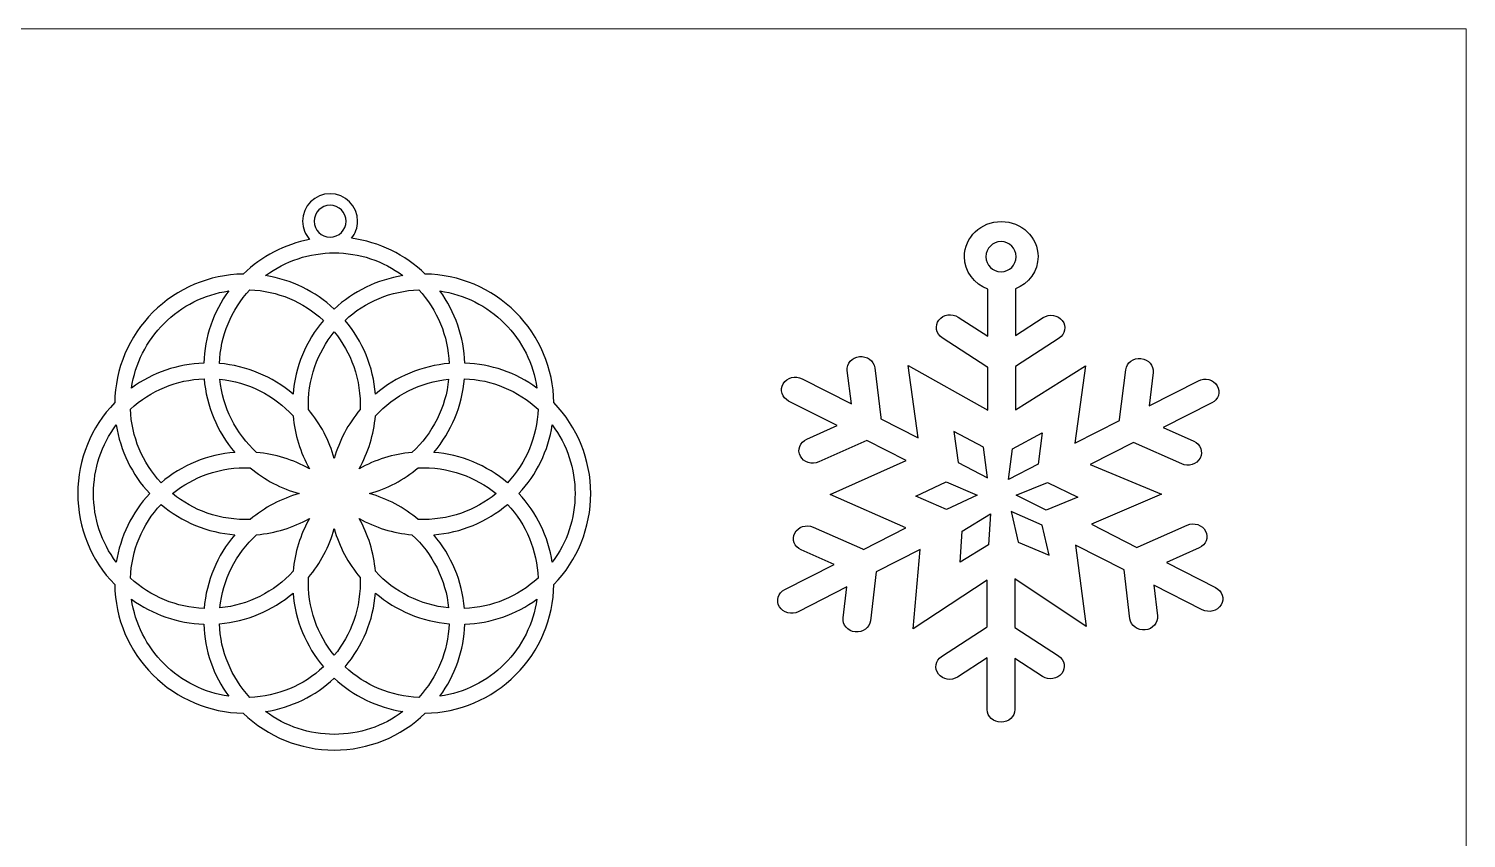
# Model space of a CAD drawing. Header units: centimetres. Extents: x -26.6 to 24.9, y -16.9 to 12.2.
# Drawn here: x -0.92 to 24.92, y -2.39 to 12.16 of the extents above; entities that cross this region are included whole.
import ezdxf

# ---------------------------------------------------------------- set-up
doc = ezdxf.new("R2010")
doc.units = ezdxf.units.CM
doc.header["$MEASUREMENT"] = 0
doc.layers.add('layer 1', color=7, linetype='Continuous')

msp = doc.modelspace()

# ---------------------------------------------------------------- linework, layer by layer
at = {"layer": 'layer 1', "color": 250, "lineweight": 20}
msp.add_open_spline([(-26.62404, 12.16395), (-26.62404, 12.16395), (24.9168, 12.16395), (24.9168, 12.16395), (24.9168, 12.16395), (24.9168, 12.16395), (24.9168, -16.94022), (24.9168, -16.94022), (24.9168, -16.94022), (24.9168, -16.94022), (-26.62404, -16.94022), (-26.62404, -16.94022), (-26.62404, -16.94022), (-26.62404, -16.94022), (-26.62404, 12.16395), (-26.62404, 12.16395)], degree=3, knots=[0, 0, 0, 0, 0.2, 0.2, 0.2, 0.2, 0.4, 0.4, 0.4, 0.4, 0.6, 0.6, 0.6, 0.6, 1, 1, 1, 1], dxfattribs=at)
at = {"layer": 'layer 1', "color": 215}
for points, knots in [([(6.20501, -0.13956), (5.76586, -0.56582), (5.18251, -0.80233), (4.57014, -0.80233), (4.57014, -0.80233), (3.95776, -0.80233), (3.37442, -0.56582), (2.93527, -0.13956), (2.93527, -0.13956), (2.32332, -0.13044), (1.74361, 0.11481), (1.31059, 0.54782), (1.31059, 0.54782), (0.87757, 0.98084), (0.63232, 1.56056), (0.6232, 2.17251), (0.6232, 2.17251), (0.19694, 2.61166), (-0.03956, 3.195), (-0.03956, 3.80737), (-0.03956, 3.80737), (-0.03956, 4.41976), (0.19694, 5.00309), (0.6232, 5.44224), (0.6232, 5.44224), (0.63232, 6.05419), (0.87757, 6.63391), (1.31059, 7.06693), (1.31059, 7.06693), (1.74361, 7.49994), (2.32332, 7.74519), (2.93527, 7.75431), (2.93527, 7.75431), (3.26667, 8.07598), (3.68019, 8.28955), (4.12632, 8.37502), (4.12632, 8.37502), (4.04841, 8.46233), (4.00104, 8.57748), (4.00104, 8.70371), (4.00104, 8.70371), (4.00104, 8.97652), (4.2222, 9.19767), (4.495, 9.19767), (4.495, 9.19767), (4.7678, 9.19767), (4.98895, 8.97652), (4.98895, 8.70371), (4.98895, 8.70371), (4.98895, 8.58757), (4.94885, 8.48082), (4.88176, 8.39648), (4.88176, 8.39648), (5.37817, 8.33046), (5.8411, 8.10754), (6.20502, 7.75431), (6.20502, 7.75431), (6.81696, 7.74519), (7.39667, 7.49994), (7.82969, 7.06693), (7.82969, 7.06693), (8.26271, 6.63391), (8.50796, 6.05419), (8.51708, 5.44224), (8.51708, 5.44224), (8.94334, 5.00309), (9.17984, 4.41975), (9.17984, 3.80737), (9.17984, 3.80737), (9.17984, 3.19499), (8.94334, 2.61166), (8.51708, 2.1725), (8.51708, 2.1725), (8.50796, 1.56056), (8.26271, 0.98084), (7.82969, 0.54782), (7.82969, 0.54782), (7.39667, 0.11481), (6.81695, -0.13044), (6.20501, -0.13956)], [0, 0, 0, 0, 0.04761905, 0.04761905, 0.04761905, 0.04761905, 0.0952381, 0.0952381, 0.0952381, 0.0952381, 0.14285714, 0.14285714, 0.14285714, 0.14285714, 0.19047619, 0.19047619, 0.19047619, 0.19047619, 0.23809524, 0.23809524, 0.23809524, 0.23809524, 0.28571429, 0.28571429, 0.28571429, 0.28571429, 0.33333333, 0.33333333, 0.33333333, 0.33333333, 0.38095238, 0.38095238, 0.38095238, 0.38095238, 0.42857143, 0.42857143, 0.42857143, 0.42857143, 0.47619048, 0.47619048, 0.47619048, 0.47619048, 0.52380952, 0.52380952, 0.52380952, 0.52380952, 0.57142857, 0.57142857, 0.57142857, 0.57142857, 0.61904762, 0.61904762, 0.61904762, 0.61904762, 0.66666667, 0.66666667, 0.66666667, 0.66666667, 0.71428571, 0.71428571, 0.71428571, 0.71428571, 0.76190476, 0.76190476, 0.76190476, 0.76190476, 0.80952381, 0.80952381, 0.80952381, 0.80952381, 0.85714286, 0.85714286, 0.85714286, 0.85714286, 0.9047619, 0.9047619, 0.9047619, 0.9047619, 1, 1, 1, 1]), ([(4.495, 8.99045), (4.65336, 8.99045), (4.78173, 8.86208), (4.78173, 8.70371), (4.78173, 8.70371), (4.78173, 8.54535), (4.65336, 8.41698), (4.495, 8.41698), (4.495, 8.41698), (4.33664, 8.41698), (4.20826, 8.54535), (4.20826, 8.70371), (4.20826, 8.70371), (4.20826, 8.86208), (4.33664, 8.99045), (4.495, 8.99045)], [0, 0, 0, 0, 0.2, 0.2, 0.2, 0.2, 0.4, 0.4, 0.4, 0.4, 0.6, 0.6, 0.6, 0.6, 1, 1, 1, 1]), ([(15.10094, 2.80224), (15.10094, 2.80224), (14.97444, 1.37944), (14.97444, 1.37944), (14.97444, 1.37944), (14.97444, 1.37944), (16.3066, 2.25245), (16.3066, 2.25245), (16.3066, 2.25245), (16.3066, 2.25245), (16.3066, 1.41275), (16.3066, 1.41275), (16.3066, 1.41275), (16.30061, 1.40951), (16.29473, 1.40605), (16.28897, 1.40229), (16.28897, 1.40229), (16.28897, 1.40229), (15.48743, 0.88073), (15.48743, 0.88073), (15.48743, 0.88073), (15.37629, 0.80841), (15.34977, 0.66573), (15.42849, 0.56362), (15.42849, 0.56362), (15.42849, 0.56362), (15.42849, 0.56362), (15.42849, 0.56362), (15.42849, 0.56362), (15.50721, 0.46151), (15.66252, 0.43714), (15.77366, 0.50946), (15.77366, 0.50946), (15.77366, 0.50946), (16.3066, 0.85625), (16.3066, 0.85625), (16.3066, 0.85625), (16.3066, 0.85625), (16.3066, -0.07357), (16.3066, -0.07357), (16.3066, -0.07357), (16.3066, -0.1994), (16.41864, -0.30233), (16.5556, -0.30233), (16.5556, -0.30233), (16.5556, -0.30233), (16.55561, -0.30233), (16.55561, -0.30233), (16.55561, -0.30233), (16.69256, -0.30233), (16.80461, -0.1994), (16.80461, -0.07357), (16.80461, -0.07357), (16.80461, -0.07357), (16.80461, 0.84303), (16.80461, 0.84303), (16.80461, 0.84303), (16.80461, 0.84303), (17.3016, 0.51963), (17.3016, 0.51963), (17.3016, 0.51963), (17.41273, 0.44731), (17.56804, 0.47168), (17.64676, 0.57379), (17.64676, 0.57379), (17.64676, 0.57379), (17.64676, 0.57379), (17.64676, 0.57379), (17.64676, 0.57379), (17.72548, 0.6759), (17.69896, 0.8186), (17.58783, 0.8909), (17.58783, 0.8909), (17.58783, 0.8909), (16.80461, 1.40055), (16.80461, 1.40055), (16.80461, 1.40055), (16.80461, 1.40055), (16.80461, 2.27744), (16.80461, 2.27744), (16.80461, 2.27744), (16.80461, 2.27744), (18.08267, 1.41839), (18.08267, 1.41839), (18.08267, 1.41839), (18.08267, 1.41839), (17.89431, 2.88101), (17.89431, 2.88101), (17.89431, 2.88101), (17.89431, 2.88101), (18.76788, 2.43486), (18.76788, 2.43486), (18.76788, 2.43486), (18.76788, 2.43486), (18.87217, 1.55831), (18.87217, 1.55831), (18.87217, 1.55831), (18.88696, 1.43394), (19.00983, 1.34332), (19.14522, 1.35691), (19.14522, 1.35691), (19.14522, 1.35691), (19.14522, 1.35691), (19.14522, 1.35691), (19.14522, 1.35691), (19.28061, 1.37051), (19.37927, 1.48337), (19.36446, 1.60776), (19.36446, 1.60776), (19.36446, 1.60776), (19.29828, 2.16396), (19.29828, 2.16396), (19.29828, 2.16396), (19.29828, 2.16396), (20.17027, 1.71862), (20.17027, 1.71862), (20.17027, 1.71862), (20.28998, 1.65747), (20.44234, 1.69742), (20.50889, 1.8074), (20.50889, 1.8074), (20.50889, 1.8074), (20.50889, 1.80741), (20.50889, 1.80741), (20.50889, 1.80741), (20.57544, 1.91738), (20.53196, 2.05736), (20.41225, 2.11849), (20.41225, 2.11849), (20.41225, 2.11849), (19.52768, 2.57028), (19.52768, 2.57028), (19.52768, 2.57028), (19.52768, 2.57028), (20.11654, 2.82972), (20.11654, 2.82972), (20.11654, 2.82972), (20.23934, 2.88382), (20.29162, 3.02038), (20.23272, 3.1332), (20.23272, 3.1332), (20.23272, 3.1332), (20.23272, 3.1332), (20.23272, 3.1332), (20.23272, 3.1332), (20.17382, 3.24602), (20.02519, 3.29406), (19.9024, 3.23995), (19.9024, 3.23995), (19.9024, 3.23995), (19.01675, 2.84975), (19.01675, 2.84975), (19.01675, 2.84975), (19.01039, 2.84694), (19.00423, 2.84391), (18.99824, 2.84067), (18.99824, 2.84067), (18.99824, 2.84067), (18.17936, 3.2589), (18.17936, 3.2589), (18.17936, 3.2589), (18.17936, 3.2589), (19.44116, 3.79499), (19.44116, 3.79499), (19.44116, 3.79499), (19.44116, 3.79499), (18.15855, 4.32882), (18.15855, 4.32882), (18.15855, 4.32882), (18.15855, 4.32882), (18.93795, 4.7241), (18.93795, 4.7241), (18.93795, 4.7241), (18.93795, 4.7241), (19.80212, 4.34045), (19.80212, 4.34045), (19.80212, 4.34045), (19.92473, 4.28601), (20.07351, 4.33364), (20.13278, 4.44629), (20.13278, 4.44629), (20.13278, 4.44629), (20.13278, 4.44629), (20.13278, 4.44629), (20.13278, 4.44629), (20.19204, 4.55896), (20.14021, 4.69566), (20.01758, 4.75009), (20.01758, 4.75009), (20.01758, 4.75009), (19.46923, 4.99353), (19.46923, 4.99353), (19.46923, 4.99353), (19.46923, 4.99353), (20.34266, 5.4365), (20.34266, 5.4365), (20.34266, 5.4365), (20.46256, 5.49731), (20.5065, 5.63717), (20.44031, 5.74733), (20.44031, 5.74733), (20.44031, 5.74733), (20.44031, 5.74734), (20.44031, 5.74734), (20.44031, 5.74734), (20.37411, 5.85749), (20.22188, 5.89786), (20.10198, 5.83705), (20.10198, 5.83705), (20.10198, 5.83705), (19.21595, 5.38769), (19.21595, 5.38769), (19.21595, 5.38769), (19.21595, 5.38769), (19.28885, 5.98394), (19.28885, 5.98394), (19.28885, 5.98394), (19.30405, 6.10827), (19.20577, 6.22142), (19.07042, 6.23538), (19.07042, 6.23538), (19.07042, 6.23538), (19.07042, 6.23538), (19.07042, 6.23538), (19.07042, 6.23538), (18.93507, 6.24935), (18.81191, 6.15906), (18.79672, 6.03472), (18.79672, 6.03472), (18.79672, 6.03472), (18.68707, 5.13798), (18.68707, 5.13798), (18.68707, 5.13798), (18.68628, 5.13153), (18.68582, 5.12513), (18.68564, 5.11875), (18.68564, 5.11875), (18.68564, 5.11875), (17.88206, 4.7112), (17.88206, 4.7112), (17.88206, 4.7112), (17.88206, 4.7112), (18.07297, 6.10342), (18.07297, 6.10342), (18.07297, 6.10342), (18.07297, 6.10342), (16.8143, 5.31344), (16.8143, 5.31344), (16.8143, 5.31344), (16.8143, 5.31344), (16.8143, 6.09047), (16.8143, 6.09047), (16.8143, 6.09047), (16.8143, 6.09047), (17.59752, 6.60011), (17.59752, 6.60011), (17.59752, 6.60011), (17.70866, 6.67242), (17.73518, 6.81511), (17.65646, 6.91722), (17.65646, 6.91722), (17.65646, 6.91722), (17.65646, 6.91722), (17.65646, 6.91722), (17.65646, 6.91722), (17.57774, 7.01933), (17.42242, 7.04371), (17.31129, 6.97139), (17.31129, 6.97139), (17.31129, 6.97139), (16.8143, 6.64799), (16.8143, 6.64799), (16.8143, 6.64799), (16.8143, 6.64799), (16.8143, 7.48637), (16.8143, 7.48637), (16.8143, 7.48637), (17.05282, 7.58154), (17.22046, 7.80601), (17.22046, 8.06767), (17.22046, 8.06767), (17.22046, 8.41552), (16.92422, 8.69767), (16.559, 8.69767), (16.559, 8.69767), (16.19378, 8.69767), (15.89754, 8.41552), (15.89754, 8.06767), (15.89754, 8.06767), (15.89754, 7.80143), (16.07109, 7.57368), (16.31629, 7.48147), (16.31629, 7.48147), (16.31629, 7.48147), (16.31629, 6.63477), (16.31629, 6.63477), (16.31629, 6.63477), (16.31629, 6.63477), (15.78335, 6.98156), (15.78335, 6.98156), (15.78335, 6.98156), (15.67222, 7.05388), (15.5169, 7.02951), (15.43818, 6.9274), (15.43818, 6.9274), (15.43818, 6.9274), (15.43818, 6.9274), (15.43818, 6.9274), (15.43818, 6.9274), (15.35947, 6.82529), (15.38598, 6.6826), (15.49712, 6.61028), (15.49712, 6.61028), (15.49712, 6.61028), (16.29866, 6.08872), (16.29866, 6.08872), (16.29866, 6.08872), (16.30443, 6.08497), (16.3103, 6.0815), (16.31629, 6.07826), (16.31629, 6.07826), (16.31629, 6.07826), (16.31629, 5.30826), (16.31629, 5.30826), (16.31629, 5.30826), (16.31629, 5.30826), (14.88728, 6.10932), (14.88728, 6.10932), (14.88728, 6.10932), (14.88728, 6.10932), (15.0682, 4.81249), (15.0682, 4.81249), (15.0682, 4.81249), (15.0682, 4.81249), (14.39452, 5.15415), (14.39452, 5.15415), (14.39452, 5.15415), (14.39434, 5.16052), (14.39388, 5.16693), (14.39309, 5.17338), (14.39309, 5.17338), (14.39309, 5.17338), (14.28345, 6.07012), (14.28345, 6.07012), (14.28345, 6.07012), (14.26826, 6.19446), (14.1451, 6.28475), (14.00974, 6.27078), (14.00974, 6.27078), (14.00974, 6.27078), (14.00974, 6.27078), (14.00974, 6.27078), (14.00974, 6.27078), (13.8744, 6.25682), (13.77612, 6.14367), (13.79132, 6.01934), (13.79132, 6.01934), (13.79132, 6.01934), (13.86422, 5.42309), (13.86422, 5.42309), (13.86422, 5.42309), (13.86422, 5.42309), (12.97819, 5.87245), (12.97819, 5.87245), (12.97819, 5.87245), (12.85828, 5.93327), (12.70605, 5.89289), (12.63986, 5.78274), (12.63986, 5.78274), (12.63986, 5.78274), (12.63986, 5.78273), (12.63986, 5.78273), (12.63986, 5.78273), (12.57367, 5.67258), (12.61761, 5.53271), (12.73751, 5.4719), (12.73751, 5.4719), (12.73751, 5.4719), (13.61094, 5.02893), (13.61094, 5.02893), (13.61094, 5.02893), (13.61094, 5.02893), (13.06259, 4.78549), (13.06259, 4.78549), (13.06259, 4.78549), (12.93996, 4.73106), (12.88813, 4.59436), (12.94739, 4.48169), (12.94739, 4.48169), (12.94739, 4.48169), (12.94739, 4.48169), (12.94739, 4.48169), (12.94739, 4.48169), (13.00666, 4.36903), (13.15544, 4.32141), (13.27805, 4.37585), (13.27805, 4.37585), (13.27805, 4.37585), (14.14222, 4.7595), (14.14222, 4.7595), (14.14222, 4.7595), (14.14222, 4.7595), (14.84852, 4.4013), (14.84852, 4.4013), (14.84852, 4.4013), (14.84852, 4.4013), (13.4831, 3.79035), (13.4831, 3.79035), (13.4831, 3.79035), (13.4831, 3.79035), (14.84233, 3.19364), (14.84233, 3.19364), (14.84233, 3.19364), (14.84233, 3.19364), (14.08192, 2.80527), (14.08192, 2.80527), (14.08192, 2.80527), (14.07594, 2.80851), (14.06978, 2.81154), (14.06342, 2.81436), (14.06342, 2.81436), (14.06342, 2.81436), (13.17777, 3.20455), (13.17777, 3.20455), (13.17777, 3.20455), (13.05498, 3.25867), (12.90634, 3.21062), (12.84745, 3.09779), (12.84745, 3.09779), (12.84745, 3.09779), (12.84745, 3.09779), (12.84745, 3.09779), (12.84745, 3.09779), (12.78855, 2.98498), (12.84083, 2.84842), (12.96363, 2.79432), (12.96363, 2.79432), (12.96363, 2.79432), (13.5525, 2.53487), (13.5525, 2.53487), (13.5525, 2.53487), (13.5525, 2.53487), (12.66793, 2.08309), (12.66793, 2.08309), (12.66793, 2.08309), (12.54822, 2.02196), (12.50473, 1.88198), (12.57128, 1.77201), (12.57128, 1.77201), (12.57128, 1.77201), (12.57129, 1.772), (12.57129, 1.772), (12.57129, 1.772), (12.63782, 1.66203), (12.79019, 1.62207), (12.90989, 1.6832), (12.90989, 1.6832), (12.90989, 1.6832), (13.78189, 2.12855), (13.78189, 2.12855), (13.78189, 2.12855), (13.78189, 2.12855), (13.71571, 1.57236), (13.71571, 1.57236), (13.71571, 1.57236), (13.7009, 1.44797), (13.79956, 1.3351), (13.93495, 1.32151), (13.93495, 1.32151), (13.93495, 1.32151), (13.93495, 1.32151), (13.93495, 1.32151), (13.93495, 1.32151), (14.07034, 1.30792), (14.1932, 1.39854), (14.208, 1.52292), (14.208, 1.52292), (14.208, 1.52292), (14.31229, 2.39946), (14.31229, 2.39946), (14.31229, 2.39946), (14.31229, 2.39946), (15.10094, 2.80224), (15.10094, 2.80224)], [0, 0, 0, 0, 0.00819672, 0.00819672, 0.00819672, 0.00819672, 0.01639344, 0.01639344, 0.01639344, 0.01639344, 0.02459016, 0.02459016, 0.02459016, 0.02459016, 0.03278689, 0.03278689, 0.03278689, 0.03278689, 0.04098361, 0.04098361, 0.04098361, 0.04098361, 0.04918033, 0.04918033, 0.04918033, 0.04918033, 0.05737705, 0.05737705, 0.05737705, 0.05737705, 0.06557377, 0.06557377, 0.06557377, 0.06557377, 0.07377049, 0.07377049, 0.07377049, 0.07377049, 0.08196721, 0.08196721, 0.08196721, 0.08196721, 0.09016393, 0.09016393, 0.09016393, 0.09016393, 0.09836066, 0.09836066, 0.09836066, 0.09836066, 0.10655738, 0.10655738, 0.10655738, 0.10655738, 0.1147541, 0.1147541, 0.1147541, 0.1147541, 0.12295082, 0.12295082, 0.12295082, 0.12295082, 0.13114754, 0.13114754, 0.13114754, 0.13114754, 0.13934426, 0.13934426, 0.13934426, 0.13934426, 0.14754098, 0.14754098, 0.14754098, 0.14754098, 0.1557377, 0.1557377, 0.1557377, 0.1557377, 0.16393443, 0.16393443, 0.16393443, 0.16393443, 0.17213115, 0.17213115, 0.17213115, 0.17213115, 0.18032787, 0.18032787, 0.18032787, 0.18032787, 0.18852459, 0.18852459, 0.18852459, 0.18852459, 0.19672131, 0.19672131, 0.19672131, 0.19672131, 0.20491803, 0.20491803, 0.20491803, 0.20491803, 0.21311475, 0.21311475, 0.21311475, 0.21311475, 0.22131148, 0.22131148, 0.22131148, 0.22131148, 0.2295082, 0.2295082, 0.2295082, 0.2295082, 0.23770492, 0.23770492, 0.23770492, 0.23770492, 0.24590164, 0.24590164, 0.24590164, 0.24590164, 0.25409836, 0.25409836, 0.25409836, 0.25409836, 0.26229508, 0.26229508, 0.26229508, 0.26229508, 0.2704918, 0.2704918, 0.2704918, 0.2704918, 0.27868852, 0.27868852, 0.27868852, 0.27868852, 0.28688525, 0.28688525, 0.28688525, 0.28688525, 0.29508197, 0.29508197, 0.29508197, 0.29508197, 0.30327869, 0.30327869, 0.30327869, 0.30327869, 0.31147541, 0.31147541, 0.31147541, 0.31147541, 0.31967213, 0.31967213, 0.31967213, 0.31967213, 0.32786885, 0.32786885, 0.32786885, 0.32786885, 0.33606557, 0.33606557, 0.33606557, 0.33606557, 0.3442623, 0.3442623, 0.3442623, 0.3442623, 0.35245902, 0.35245902, 0.35245902, 0.35245902, 0.36065574, 0.36065574, 0.36065574, 0.36065574, 0.36885246, 0.36885246, 0.36885246, 0.36885246, 0.37704918, 0.37704918, 0.37704918, 0.37704918, 0.3852459, 0.3852459, 0.3852459, 0.3852459, 0.39344262, 0.39344262, 0.39344262, 0.39344262, 0.40163934, 0.40163934, 0.40163934, 0.40163934, 0.40983607, 0.40983607, 0.40983607, 0.40983607, 0.41803279, 0.41803279, 0.41803279, 0.41803279, 0.42622951, 0.42622951, 0.42622951, 0.42622951, 0.43442623, 0.43442623, 0.43442623, 0.43442623, 0.44262295, 0.44262295, 0.44262295, 0.44262295, 0.45081967, 0.45081967, 0.45081967, 0.45081967, 0.45901639, 0.45901639, 0.45901639, 0.45901639, 0.46721311, 0.46721311, 0.46721311, 0.46721311, 0.47540984, 0.47540984, 0.47540984, 0.47540984, 0.48360656, 0.48360656, 0.48360656, 0.48360656, 0.49180328, 0.49180328, 0.49180328, 0.49180328, 0.5, 0.5, 0.5, 0.5, 0.50819672, 0.50819672, 0.50819672, 0.50819672, 0.51639344, 0.51639344, 0.51639344, 0.51639344, 0.52459016, 0.52459016, 0.52459016, 0.52459016, 0.53278689, 0.53278689, 0.53278689, 0.53278689, 0.54098361, 0.54098361, 0.54098361, 0.54098361, 0.54918033, 0.54918033, 0.54918033, 0.54918033, 0.55737705, 0.55737705, 0.55737705, 0.55737705, 0.56557377, 0.56557377, 0.56557377, 0.56557377, 0.57377049, 0.57377049, 0.57377049, 0.57377049, 0.58196721, 0.58196721, 0.58196721, 0.58196721, 0.59016393, 0.59016393, 0.59016393, 0.59016393, 0.59836066, 0.59836066, 0.59836066, 0.59836066, 0.60655738, 0.60655738, 0.60655738, 0.60655738, 0.6147541, 0.6147541, 0.6147541, 0.6147541, 0.62295082, 0.62295082, 0.62295082, 0.62295082, 0.63114754, 0.63114754, 0.63114754, 0.63114754, 0.63934426, 0.63934426, 0.63934426, 0.63934426, 0.64754098, 0.64754098, 0.64754098, 0.64754098, 0.6557377, 0.6557377, 0.6557377, 0.6557377, 0.66393443, 0.66393443, 0.66393443, 0.66393443, 0.67213115, 0.67213115, 0.67213115, 0.67213115, 0.68032787, 0.68032787, 0.68032787, 0.68032787, 0.68852459, 0.68852459, 0.68852459, 0.68852459, 0.69672131, 0.69672131, 0.69672131, 0.69672131, 0.70491803, 0.70491803, 0.70491803, 0.70491803, 0.71311475, 0.71311475, 0.71311475, 0.71311475, 0.72131148, 0.72131148, 0.72131148, 0.72131148, 0.7295082, 0.7295082, 0.7295082, 0.7295082, 0.73770492, 0.73770492, 0.73770492, 0.73770492, 0.74590164, 0.74590164, 0.74590164, 0.74590164, 0.75409836, 0.75409836, 0.75409836, 0.75409836, 0.76229508, 0.76229508, 0.76229508, 0.76229508, 0.7704918, 0.7704918, 0.7704918, 0.7704918, 0.77868852, 0.77868852, 0.77868852, 0.77868852, 0.78688525, 0.78688525, 0.78688525, 0.78688525, 0.79508197, 0.79508197, 0.79508197, 0.79508197, 0.80327869, 0.80327869, 0.80327869, 0.80327869, 0.81147541, 0.81147541, 0.81147541, 0.81147541, 0.81967213, 0.81967213, 0.81967213, 0.81967213, 0.82786885, 0.82786885, 0.82786885, 0.82786885, 0.83606557, 0.83606557, 0.83606557, 0.83606557, 0.8442623, 0.8442623, 0.8442623, 0.8442623, 0.85245902, 0.85245902, 0.85245902, 0.85245902, 0.86065574, 0.86065574, 0.86065574, 0.86065574, 0.86885246, 0.86885246, 0.86885246, 0.86885246, 0.87704918, 0.87704918, 0.87704918, 0.87704918, 0.8852459, 0.8852459, 0.8852459, 0.8852459, 0.89344262, 0.89344262, 0.89344262, 0.89344262, 0.90163934, 0.90163934, 0.90163934, 0.90163934, 0.90983607, 0.90983607, 0.90983607, 0.90983607, 0.91803279, 0.91803279, 0.91803279, 0.91803279, 0.92622951, 0.92622951, 0.92622951, 0.92622951, 0.93442623, 0.93442623, 0.93442623, 0.93442623, 0.94262295, 0.94262295, 0.94262295, 0.94262295, 0.95081967, 0.95081967, 0.95081967, 0.95081967, 0.95901639, 0.95901639, 0.95901639, 0.95901639, 0.96721311, 0.96721311, 0.96721311, 0.96721311, 0.97540984, 0.97540984, 0.97540984, 0.97540984, 0.98360656, 0.98360656, 0.98360656, 0.98360656, 1, 1, 1, 1]), ([(16.55483, 8.33736), (16.7046, 8.33736), (16.82603, 8.21593), (16.82603, 8.06616), (16.82603, 8.06616), (16.82603, 7.91639), (16.7046, 7.79496), (16.55483, 7.79496), (16.55483, 7.79496), (16.40506, 7.79496), (16.28363, 7.91639), (16.28363, 8.06616), (16.28363, 8.06616), (16.28363, 8.21593), (16.40506, 8.33736), (16.55483, 8.33736)], [0, 0, 0, 0, 0.2, 0.2, 0.2, 0.2, 0.4, 0.4, 0.4, 0.4, 0.6, 0.6, 0.6, 0.6, 1, 1, 1, 1]), ([(5.80435, 7.7261), (5.44769, 7.99238), (5.01676, 8.13513), (4.57015, 8.13513), (4.57015, 8.13513), (4.12354, 8.13513), (3.69259, 7.99238), (3.33594, 7.7261), (3.33594, 7.7261), (3.79868, 7.65371), (4.22684, 7.44526), (4.57015, 7.1255), (4.57015, 7.1255), (4.91345, 7.44525), (5.34162, 7.65371), (5.80435, 7.7261)], [0, 0, 0, 0, 0.2, 0.2, 0.2, 0.2, 0.4, 0.4, 0.4, 0.4, 0.6, 0.6, 0.6, 0.6, 1, 1, 1, 1]), ([(2.67192, 7.45106), (2.23143, 7.38715), (1.82576, 7.18337), (1.50995, 6.86757), (1.50995, 6.86757), (1.19414, 6.55176), (0.99038, 6.1461), (0.92647, 5.70562), (0.92647, 5.70562), (1.30487, 5.98163), (1.75502, 6.13699), (2.22388, 6.15364), (2.22388, 6.15364), (2.24052, 6.6225), (2.3959, 7.07267), (2.67192, 7.45106)], [0, 0, 0, 0, 0.2, 0.2, 0.2, 0.2, 0.4, 0.4, 0.4, 0.4, 0.6, 0.6, 0.6, 0.6, 1, 1, 1, 1]), ([(2.50575, 6.14686), (2.99474, 6.10602), (3.45628, 5.91346), (3.82933, 5.59572), (3.82933, 5.59572), (3.86845, 6.08421), (4.05867, 6.54675), (4.37558, 6.92141), (4.37558, 6.92141), (4.01354, 7.25754), (3.54669, 7.45154), (3.05265, 7.47095), (3.05265, 7.47095), (2.71703, 7.10787), (2.524, 6.64059), (2.50575, 6.14686)], [0, 0, 0, 0, 0.2, 0.2, 0.2, 0.2, 0.4, 0.4, 0.4, 0.4, 0.6, 0.6, 0.6, 0.6, 1, 1, 1, 1]), ([(6.08765, 7.47096), (5.59366, 7.45165), (5.12517, 7.25993), (4.7644, 6.9217), (4.7644, 6.9217), (5.08151, 6.54693), (5.27184, 6.08421), (5.31095, 5.59549), (5.31095, 5.59549), (5.68399, 5.91332), (6.14548, 6.106), (6.63454, 6.14686), (6.63454, 6.14686), (6.6162, 6.64056), (6.42327, 7.10788), (6.08765, 7.47096)], [0, 0, 0, 0, 0.2, 0.2, 0.2, 0.2, 0.4, 0.4, 0.4, 0.4, 0.6, 0.6, 0.6, 0.6, 1, 1, 1, 1]), ([(6.46839, 7.45104), (6.7444, 7.07266), (6.89976, 6.62249), (6.91641, 6.15364), (6.91641, 6.15364), (7.38526, 6.13699), (7.83543, 5.98162), (8.21382, 5.7056), (8.21382, 5.7056), (8.14991, 6.14608), (7.94614, 6.55175), (7.63033, 6.86757), (7.63033, 6.86757), (7.31453, 7.18337), (6.90887, 7.38714), (6.46839, 7.45104)], [0, 0, 0, 0, 0.2, 0.2, 0.2, 0.2, 0.4, 0.4, 0.4, 0.4, 0.6, 0.6, 0.6, 0.6, 1, 1, 1, 1]), ([(5.03445, 5.31724), (5.04575, 5.57938), (5.00708, 5.84358), (4.92028, 6.09123), (4.92028, 6.09123), (4.84085, 6.31782), (4.72219, 6.52881), (4.57015, 6.71443), (4.57015, 6.71443), (4.41809, 6.52878), (4.2994, 6.31776), (4.21996, 6.09114), (4.21996, 6.09114), (4.13319, 5.84354), (4.09454, 5.57941), (4.10583, 5.31733), (4.10583, 5.31733), (4.3221, 5.06011), (4.48042, 4.7604), (4.57022, 4.43756), (4.57022, 4.43756), (4.65998, 4.76036), (4.81822, 5.06007), (5.03445, 5.31724)], [0, 0, 0, 0, 0.14285714, 0.14285714, 0.14285714, 0.14285714, 0.28571429, 0.28571429, 0.28571429, 0.28571429, 0.42857143, 0.42857143, 0.42857143, 0.42857143, 0.57142857, 0.57142857, 0.57142857, 0.57142857, 0.71428571, 0.71428571, 0.71428571, 0.71428571, 1, 1, 1, 1]), ([(1.45609, 4.00193), (1.83077, 4.31884), (2.29331, 4.50906), (2.78181, 4.54817), (2.78181, 4.54817), (2.46406, 4.92123), (2.2715, 5.38276), (2.23066, 5.87176), (2.23066, 5.87176), (1.73696, 5.85344), (1.26965, 5.6605), (0.90656, 5.32489), (0.90656, 5.32489), (0.92598, 4.83085), (1.1199, 4.36396), (1.45609, 4.00193)], [0, 0, 0, 0, 0.2, 0.2, 0.2, 0.2, 0.4, 0.4, 0.4, 0.4, 0.6, 0.6, 0.6, 0.6, 1, 1, 1, 1]), ([(2.51454, 5.86299), (2.56476, 5.35752), (2.79931, 4.89064), (3.17399, 4.54689), (3.17399, 4.54689), (3.5087, 4.51797), (3.83248, 4.41802), (4.1242, 4.25331), (4.1242, 4.25331), (3.9595, 4.54504), (3.85955, 4.86882), (3.83062, 5.20352), (3.83062, 5.20352), (3.4869, 5.57823), (3.01999, 5.81276), (2.51454, 5.86299)], [0, 0, 0, 0, 0.2, 0.2, 0.2, 0.2, 0.4, 0.4, 0.4, 0.4, 0.6, 0.6, 0.6, 0.6, 1, 1, 1, 1]), ([(5.9663, 4.54689), (6.341, 4.89062), (6.57552, 5.35752), (6.62575, 5.86298), (6.62575, 5.86298), (6.12029, 5.81275), (5.6534, 5.57821), (5.30966, 5.20352), (5.30966, 5.20352), (5.28075, 4.86881), (5.18079, 4.54504), (5.01609, 4.25332), (5.01609, 4.25332), (5.3078, 4.41802), (5.63159, 4.51797), (5.9663, 4.54689)], [0, 0, 0, 0, 0.2, 0.2, 0.2, 0.2, 0.4, 0.4, 0.4, 0.4, 0.6, 0.6, 0.6, 0.6, 1, 1, 1, 1]), ([(6.90962, 5.87177), (6.86878, 5.38277), (6.67622, 4.92123), (6.35849, 4.54816), (6.35849, 4.54816), (6.84697, 4.50905), (7.30951, 4.31884), (7.68417, 4.00193), (7.68417, 4.00193), (8.0203, 4.36397), (8.2143, 4.83082), (8.23372, 5.32487), (8.23372, 5.32487), (7.87063, 5.66048), (7.40335, 5.85351), (6.90962, 5.87177)], [0, 0, 0, 0, 0.2, 0.2, 0.2, 0.2, 0.4, 0.4, 0.4, 0.4, 0.6, 0.6, 0.6, 0.6, 1, 1, 1, 1]), ([(0.65141, 5.04159), (0.38514, 4.68492), (0.24238, 4.25399), (0.24238, 3.80738), (0.24238, 3.80738), (0.24238, 3.36077), (0.38514, 2.92983), (0.65141, 2.57317), (0.65141, 2.57317), (0.7238, 3.03591), (0.93225, 3.46408), (1.25202, 3.80738), (1.25202, 3.80738), (0.93225, 4.15068), (0.7238, 4.57885), (0.65141, 5.04159)], [0, 0, 0, 0, 0.2, 0.2, 0.2, 0.2, 0.4, 0.4, 0.4, 0.4, 0.6, 0.6, 0.6, 0.6, 1, 1, 1, 1]), ([(8.48887, 2.57316), (8.75514, 2.92983), (8.8979, 3.36076), (8.8979, 3.80737), (8.8979, 3.80737), (8.8979, 4.25398), (8.75514, 4.68492), (8.48887, 5.04158), (8.48887, 5.04158), (8.41648, 4.57884), (8.20803, 4.15067), (7.88826, 3.80737), (7.88826, 3.80737), (8.20803, 3.46407), (8.41648, 3.0359), (8.48887, 2.57316)], [0, 0, 0, 0, 0.2, 0.2, 0.2, 0.2, 0.4, 0.4, 0.4, 0.4, 0.6, 0.6, 0.6, 0.6, 1, 1, 1, 1]), ([(15.70737, 4.92419), (15.70737, 4.92419), (16.23968, 4.63991), (16.23968, 4.63991), (16.23968, 4.63991), (16.23968, 4.63991), (16.31444, 4.08834), (16.31444, 4.08834), (16.31444, 4.08834), (16.31444, 4.08834), (15.78222, 4.36515), (15.78222, 4.36515), (15.78222, 4.36515), (15.78222, 4.36515), (15.70737, 4.92419), (15.70737, 4.92419)], [0, 0, 0, 0, 0.2, 0.2, 0.2, 0.2, 0.4, 0.4, 0.4, 0.4, 0.6, 0.6, 0.6, 0.6, 1, 1, 1, 1]), ([(17.29592, 4.89787), (17.29592, 4.89787), (16.76361, 4.61359), (16.76361, 4.61359), (16.76361, 4.61359), (16.76361, 4.61359), (16.68883, 4.06202), (16.68883, 4.06202), (16.68883, 4.06202), (16.68883, 4.06202), (17.22107, 4.33882), (17.22107, 4.33882), (17.22107, 4.33882), (17.22107, 4.33882), (17.29592, 4.89787), (17.29592, 4.89787)], [0, 0, 0, 0, 0.2, 0.2, 0.2, 0.2, 0.4, 0.4, 0.4, 0.4, 0.6, 0.6, 0.6, 0.6, 1, 1, 1, 1]), ([(3.93996, 3.8073), (3.61711, 3.8971), (3.3174, 4.05541), (3.06019, 4.27169), (3.06019, 4.27169), (2.79806, 4.28299), (2.53387, 4.24431), (2.28623, 4.1575), (2.28623, 4.1575), (2.05966, 4.07808), (1.8487, 3.95941), (1.66309, 3.80738), (1.66309, 3.80738), (1.84873, 3.65532), (2.05973, 3.53665), (2.28636, 3.45721), (2.28636, 3.45721), (2.53398, 3.37043), (2.79815, 3.33176), (3.06027, 3.34307), (3.06027, 3.34307), (3.31745, 3.55929), (3.61716, 3.71754), (3.93996, 3.8073)], [0, 0, 0, 0, 0.14285714, 0.14285714, 0.14285714, 0.14285714, 0.28571429, 0.28571429, 0.28571429, 0.28571429, 0.42857143, 0.42857143, 0.42857143, 0.42857143, 0.57142857, 0.57142857, 0.57142857, 0.57142857, 0.71428571, 0.71428571, 0.71428571, 0.71428571, 1, 1, 1, 1]), ([(7.47719, 3.80737), (7.29155, 3.95942), (7.08053, 4.0781), (6.85392, 4.15754), (6.85392, 4.15754), (6.60632, 4.24432), (6.34218, 4.28298), (6.08009, 4.27168), (6.08009, 4.27168), (5.82289, 4.05541), (5.52318, 3.8971), (5.20033, 3.80729), (5.20033, 3.80729), (5.52314, 3.71754), (5.82284, 3.5593), (6.08001, 3.34307), (6.08001, 3.34307), (6.34215, 3.33176), (6.60634, 3.37043), (6.854, 3.45724), (6.854, 3.45724), (7.08059, 3.53666), (7.29157, 3.65532), (7.47719, 3.80737)], [0, 0, 0, 0, 0.14285714, 0.14285714, 0.14285714, 0.14285714, 0.28571429, 0.28571429, 0.28571429, 0.28571429, 0.42857143, 0.42857143, 0.42857143, 0.42857143, 0.57142857, 0.57142857, 0.57142857, 0.57142857, 0.71428571, 0.71428571, 0.71428571, 0.71428571, 1, 1, 1, 1]), ([(16.12696, 3.77961), (16.12696, 3.77961), (15.56767, 4.01757), (15.56767, 4.01757), (15.56767, 4.01757), (15.56767, 4.01757), (15.02316, 3.76226), (15.02316, 3.76226), (15.02316, 3.76226), (15.02316, 3.76226), (15.57559, 3.52015), (15.57559, 3.52015), (15.57559, 3.52015), (15.57559, 3.52015), (16.12696, 3.77961), (16.12696, 3.77961)], [0, 0, 0, 0, 0.2, 0.2, 0.2, 0.2, 0.4, 0.4, 0.4, 0.4, 0.6, 0.6, 0.6, 0.6, 1, 1, 1, 1]), ([(17.93286, 3.74187), (17.93286, 3.74187), (17.38805, 4.00599), (17.38805, 4.00599), (17.38805, 4.00599), (17.38805, 4.00599), (16.82955, 3.77684), (16.82955, 3.77684), (16.82955, 3.77684), (16.82955, 3.77684), (17.36727, 3.50889), (17.36727, 3.50889), (17.36727, 3.50889), (17.36727, 3.50889), (17.93286, 3.74187), (17.93286, 3.74187)], [0, 0, 0, 0, 0.2, 0.2, 0.2, 0.2, 0.4, 0.4, 0.4, 0.4, 0.6, 0.6, 0.6, 0.6, 1, 1, 1, 1]), ([(2.78201, 3.06657), (2.29331, 3.10566), (1.83058, 3.29601), (1.45582, 3.61312), (1.45582, 3.61312), (1.11758, 3.25235), (0.92587, 2.78389), (0.90655, 2.28988), (0.90655, 2.28988), (1.26964, 1.95427), (1.73693, 1.76124), (2.23066, 1.74299), (2.23066, 1.74299), (2.2715, 2.23203), (2.46418, 2.69352), (2.78201, 3.06657)], [0, 0, 0, 0, 0.2, 0.2, 0.2, 0.2, 0.4, 0.4, 0.4, 0.4, 0.6, 0.6, 0.6, 0.6, 1, 1, 1, 1]), ([(3.17398, 3.06786), (2.79928, 2.72413), (2.56476, 2.25723), (2.51453, 1.75177), (2.51453, 1.75177), (3.01999, 1.802), (3.48688, 2.03654), (3.83062, 2.41123), (3.83062, 2.41123), (3.85953, 2.74593), (3.95949, 3.06971), (4.12419, 3.36144), (4.12419, 3.36144), (3.83247, 3.19673), (3.50868, 3.09678), (3.17398, 3.06786)], [0, 0, 0, 0, 0.2, 0.2, 0.2, 0.2, 0.4, 0.4, 0.4, 0.4, 0.6, 0.6, 0.6, 0.6, 1, 1, 1, 1]), ([(6.62574, 1.75176), (6.57552, 2.25723), (6.34097, 2.72411), (5.96629, 3.06786), (5.96629, 3.06786), (5.63158, 3.09677), (5.3078, 3.19673), (5.01609, 3.36143), (5.01609, 3.36143), (5.18079, 3.06971), (5.28073, 2.74593), (5.30966, 2.41123), (5.30966, 2.41123), (5.65338, 2.03652), (6.12029, 1.80199), (6.62574, 1.75176)], [0, 0, 0, 0, 0.2, 0.2, 0.2, 0.2, 0.4, 0.4, 0.4, 0.4, 0.6, 0.6, 0.6, 0.6, 1, 1, 1, 1]), ([(7.68446, 3.61311), (7.30969, 3.29601), (6.84697, 3.10568), (6.35826, 3.06657), (6.35826, 3.06657), (6.67608, 2.69352), (6.86877, 2.23203), (6.90962, 1.74299), (6.90962, 1.74299), (7.40333, 1.76131), (7.87064, 1.95425), (8.23373, 2.28986), (8.23373, 2.28986), (8.21442, 2.78385), (8.0227, 3.25234), (7.68446, 3.61311)], [0, 0, 0, 0, 0.2, 0.2, 0.2, 0.2, 0.4, 0.4, 0.4, 0.4, 0.6, 0.6, 0.6, 0.6, 1, 1, 1, 1]), ([(16.36457, 3.44638), (16.36457, 3.44638), (15.85416, 3.1308), (15.85416, 3.1308), (15.85416, 3.1308), (15.85416, 3.1308), (15.81979, 2.57595), (15.81979, 2.57595), (15.81979, 2.57595), (15.81979, 2.57595), (16.33067, 2.88406), (16.33067, 2.88406), (16.33067, 2.88406), (16.33067, 2.88406), (16.36457, 3.44638), (16.36457, 3.44638)], [0, 0, 0, 0, 0.2, 0.2, 0.2, 0.2, 0.4, 0.4, 0.4, 0.4, 0.6, 0.6, 0.6, 0.6, 1, 1, 1, 1]), ([(16.73483, 3.48317), (16.73483, 3.48317), (17.29222, 3.24156), (17.29222, 3.24156), (17.29222, 3.24156), (17.29222, 3.24156), (17.41918, 2.69789), (17.41918, 2.69789), (17.41918, 2.69789), (17.41918, 2.69789), (16.8626, 2.93205), (16.8626, 2.93205), (16.8626, 2.93205), (16.8626, 2.93205), (16.73483, 3.48317), (16.73483, 3.48317)], [0, 0, 0, 0, 0.2, 0.2, 0.2, 0.2, 0.4, 0.4, 0.4, 0.4, 0.6, 0.6, 0.6, 0.6, 1, 1, 1, 1]), ([(4.10583, 2.29751), (4.09453, 2.03537), (4.1332, 1.77117), (4.22001, 1.52352), (4.22001, 1.52352), (4.29943, 1.29693), (4.41809, 1.08594), (4.57013, 0.90032), (4.57013, 0.90032), (4.72219, 1.08597), (4.84088, 1.29699), (4.92032, 1.52361), (4.92032, 1.52361), (5.00709, 1.77121), (5.04574, 2.03534), (5.03445, 2.29742), (5.03445, 2.29742), (4.81819, 2.55464), (4.65986, 2.85435), (4.57006, 3.17719), (4.57006, 3.17719), (4.4803, 2.85439), (4.32206, 2.55468), (4.10583, 2.29751)], [0, 0, 0, 0, 0.14285714, 0.14285714, 0.14285714, 0.14285714, 0.28571429, 0.28571429, 0.28571429, 0.28571429, 0.42857143, 0.42857143, 0.42857143, 0.42857143, 0.57142857, 0.57142857, 0.57142857, 0.57142857, 0.71428571, 0.71428571, 0.71428571, 0.71428571, 1, 1, 1, 1]), ([(2.6719, 0.16371), (2.39589, 0.5421), (2.24052, 0.99225), (2.22387, 1.46111), (2.22387, 1.46111), (1.75502, 1.47776), (1.30485, 1.63313), (0.92646, 1.90915), (0.92646, 1.90915), (0.99037, 1.46867), (1.19414, 1.063), (1.50995, 0.74718), (1.50995, 0.74718), (1.82575, 0.43138), (2.23141, 0.22761), (2.6719, 0.16371)], [0, 0, 0, 0, 0.2, 0.2, 0.2, 0.2, 0.4, 0.4, 0.4, 0.4, 0.6, 0.6, 0.6, 0.6, 1, 1, 1, 1]), ([(3.05263, 0.14379), (3.54662, 0.16309), (4.01511, 0.35481), (4.37588, 0.69305), (4.37588, 0.69305), (4.05877, 1.06782), (3.86844, 1.53054), (3.82933, 2.01926), (3.82933, 2.01926), (3.45629, 1.70143), (2.9948, 1.50875), (2.50575, 1.46789), (2.50575, 1.46789), (2.52408, 0.9742), (2.71701, 0.50687), (3.05263, 0.14379)], [0, 0, 0, 0, 0.2, 0.2, 0.2, 0.2, 0.4, 0.4, 0.4, 0.4, 0.6, 0.6, 0.6, 0.6, 1, 1, 1, 1]), ([(6.63454, 1.46789), (6.14554, 1.50873), (5.684, 1.70129), (5.31094, 2.01903), (5.31094, 2.01903), (5.27183, 1.53054), (5.08161, 1.068), (4.7647, 0.69334), (4.7647, 0.69334), (5.12674, 0.35721), (5.59359, 0.16321), (6.08763, 0.1438), (6.08763, 0.1438), (6.42325, 0.50688), (6.61628, 0.97416), (6.63454, 1.46789)], [0, 0, 0, 0, 0.2, 0.2, 0.2, 0.2, 0.4, 0.4, 0.4, 0.4, 0.6, 0.6, 0.6, 0.6, 1, 1, 1, 1]), ([(6.46836, 0.16369), (6.90885, 0.2276), (7.31452, 0.43138), (7.63033, 0.74718), (7.63033, 0.74718), (7.94614, 1.06299), (8.1499, 1.46865), (8.21381, 1.90913), (8.21381, 1.90913), (7.83541, 1.63311), (7.38526, 1.47776), (6.91641, 1.46111), (6.91641, 1.46111), (6.89976, 0.99225), (6.74438, 0.54208), (6.46836, 0.16369)], [0, 0, 0, 0, 0.2, 0.2, 0.2, 0.2, 0.4, 0.4, 0.4, 0.4, 0.6, 0.6, 0.6, 0.6, 1, 1, 1, 1]), ([(3.33593, -0.11135), (3.69259, -0.37763), (4.12352, -0.52038), (4.57013, -0.52038), (4.57013, -0.52038), (5.01674, -0.52038), (5.44769, -0.37763), (5.80434, -0.11135), (5.80434, -0.11135), (5.3416, -0.03896), (4.91344, 0.16949), (4.57013, 0.48925), (4.57013, 0.48925), (4.22683, 0.16949), (3.79866, -0.03896), (3.33593, -0.11135)], [0, 0, 0, 0, 0.2, 0.2, 0.2, 0.2, 0.4, 0.4, 0.4, 0.4, 0.6, 0.6, 0.6, 0.6, 1, 1, 1, 1])]:
    msp.add_open_spline(points, degree=3, knots=knots, dxfattribs=at)

doc.saveas('drawing.dxf')
